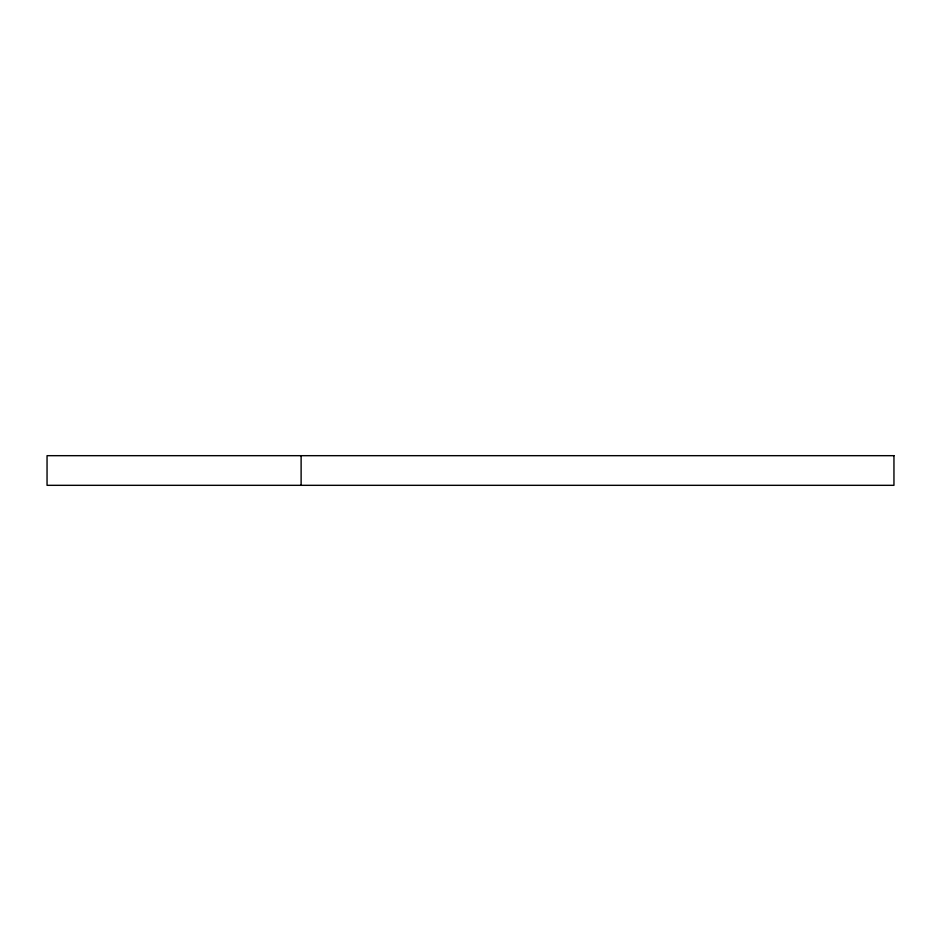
<?xml version="1.0" encoding="UTF-8"?>
<svg xmlns="http://www.w3.org/2000/svg" width="941" height="941" viewBox="0 0 941 941"><rect width="100%" height="100%" fill="white"/><g stroke="black" fill="none" stroke-linecap="round" stroke-linejoin="round"><path stroke-width="1.41" d="M301.12 455.679L301.12 485.321M893.95 455.679L47.05 455.679L47.05 485.321L893.95 485.321L893.95 455.679"/></g></svg>
